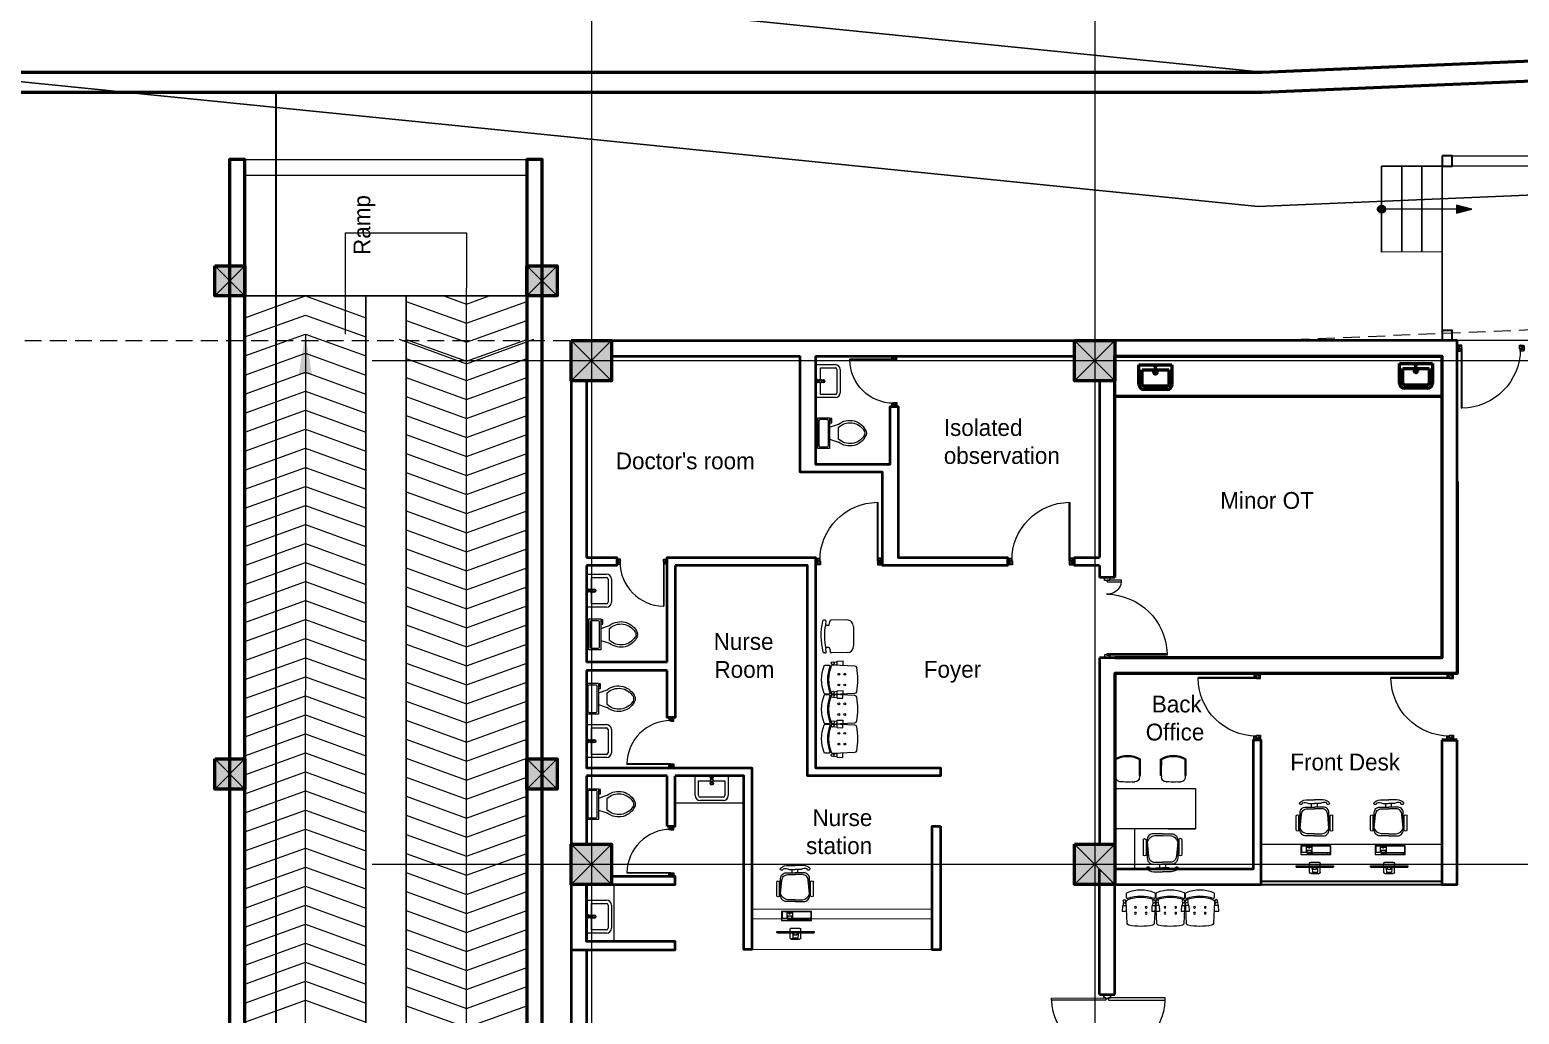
# Model space of a CAD drawing. Header units: millimetres. Extents: x 2342254 to 2635493, y 3886634 to 4043501.
# Drawn here: x 2414318 to 2436510, y 4001901 to 4016560 of the extents above; entities that cross this region are included whole.
import ezdxf

# ---------------------------------------------------------------- set-up
doc = ezdxf.new("R2010")
doc.units = ezdxf.units.MM
doc.header["$MEASUREMENT"] = 0
doc.linetypes.add('CENTER', pattern=[2, 1.25, -0.25, 0.25, -0.25])
doc.linetypes.add('DASHED', pattern=[0.75, 0.5, -0.25])
for name, color, linetype, lineweight in [('0newfurnture', 30, 'Continuous', 50), ('Boundary', 250, 'Continuous', 50), ('centreline', 52, 'CENTER', 5), ('Column-0.5', 14, 'Continuous', 50), ('Dimension- 0.15', 114, 'Continuous', 15), ('Dimension-137.5', 86, 'Continuous', 13), ('door', 41, 'Continuous', 5), ('Door Opening-0.09', 253, 'Continuous', 9), ('Frame-0.3', 24, 'Continuous', 30), ('furniture', 34, 'Continuous', 15), ('Furniture Hospital-0.09', 44, 'Continuous', 9), ('Hatch', 9, 'Continuous', 9), ('hatch-1', 53, 'Continuous', 15), ('hidden lines', 205, 'DASHED', 5), ('landscape', 155, 'Continuous', 20), ('Metal  workt-0.2', 13, 'Continuous', 20), ('stairs', 6, 'Continuous', 25), ('WALL 0.2', 7, 'Continuous', 20), ('wall 0.4', 7, 'Continuous', 40), ('Wall-0.5', 7, 'Continuous', 50), ('WINDOW', 152, 'Continuous', 30)]:
    doc.layers.add(name, color=color, linetype=linetype, lineweight=lineweight)
doc.layers.add('FANCE', color=25, linetype='Continuous')
doc.layers.add('Text-0.2', color=7, linetype='Continuous')
doc.styles.add('arial.', font='arial.ttf')
doc.styles.get("Standard").update_dxf_attribs({"font": 'arial.ttf'})
doc.dimstyles.get("Standard").update_dxf_attribs({"dimtxt": 500, "dimasz": 100, "dimexe": 100, "dimexo": 200, "dimgap": 0.09, "dimtad": 0, "dimtoh": 1, "dimdec": 0, "dimzin": 0, "dimdsep": 46, "dimtxsty": 'Standard', "dimblk": 'DOT', "dimcen": 0, "dimclrd": 256, "dimclre": 256, "dimclrt": 256, "dimadec": 0, "dimazin": 0, "dimtfac": 1, "dimtdec": 0, "dimtofl": 0, "dimtmove": 0, "dimatfit": 3, "dimfxl": 1, "dimtolj": 1, "dimtzin": 0, "dimlwd": -1, "dimlwe": -1, "dimarcsym": 1})

# ---------------------------------------------------------------- blocks, each defined once
blk = doc.blocks.new('sems')
at = {"layer": 'Dimension- 0.15', "ltscale": 5}
h = blk.add_hatch(dxfattribs=at)
h.set_pattern_fill('ANSI31', color=256, scale=25.555556)
h.set_pattern_definition([(45, (55035.0093, 4945698.8337), (-2.258813329, 2.258813329), [])])
h.paths.add_polyline_path([(2173550, 4150430), (2173550, 4150489), (2173491, 4150489, 0.414214)])
h.paths.add_polyline_path([(2173550, 4150430, 0.414214), (2173609, 4150489), (2173550, 4150489)])
h.paths.add_polyline_path([(2173550, 4150489), (2173609, 4150489, 0.414214), (2173550, 4150548)])
h.paths.add_polyline_path([(2173491, 4150489), (2173550, 4150489), (2173550, 4150548, 0.414214)])
for p, q in [((2174664, 4150546), (2174664, 4150431)), ((2174894, 4150489), (2174664, 4150546)), ((2174664, 4150431), (2174894, 4150489))]:
    blk.add_line(p, q, dxfattribs=at)
blk.add_lwpolyline([(2174664, 4150489), (2173550, 4150489)], dxfattribs=at)
blk.add_circle((2173550, 4150489), 59.1, dxfattribs=at)
blk.add_solid([(2174664, 4150546), (2174894, 4150489), (2174664, 4150431)], dxfattribs=at)
at = {"layer": 'Dimension-137.5', "ltscale": 5}
blk.add_line((2174664, 4150489), (2174894, 4150489), dxfattribs=at)
at = {"layer": 'Frame-0.3'}
for points in [[(2174450, 4151281), (2174450, 4151131), (2174600, 4151131), (2174600, 4151281)], [(2177075, 4151281), (2177075, 4151131), (2177225, 4151131), (2177225, 4151281)], [(2179700, 4151281), (2179700, 4151131), (2179850, 4151131), (2179850, 4151281)], [(2174450, 4148681), (2174450, 4148531), (2174600, 4148531), (2174600, 4148681)], [(2177075, 4148531), (2177075, 4148681), (2177225, 4148681), (2177225, 4148531)], [(2179700, 4148531), (2179700, 4148681), (2179850, 4148681), (2179850, 4148531)]]:
    blk.add_lwpolyline(points, close=True, dxfattribs=at)
at = {"layer": 'Metal  workt-0.2', "ltscale": 5}
for p, q in [((2174600, 4151281), (2179700, 4151281)), ((2175775, 4151131), (2175775, 4149956)), ((2176050, 4151131), (2176050, 4149956)), ((2176325, 4151131), (2176325, 4149956)), ((2176600, 4151131), (2176600, 4149956)), ((2176875, 4151131), (2176875, 4149956)), ((2177150, 4151131), (2177150, 4149956)), ((2177425, 4151131), (2177425, 4149956)), ((2177700, 4151131), (2177700, 4149956)), ((2177975, 4151131), (2177975, 4149956)), ((2178250, 4151131), (2178250, 4149956)), ((2178525, 4151131), (2178525, 4149956)), ((2179700, 4148681), (2179700, 4151131)), ((2175775, 4149856), (2175775, 4148681)), ((2176050, 4149856), (2176050, 4148681)), ((2176325, 4149856), (2176325, 4148681)), ((2176600, 4149856), (2176600, 4148681)), ((2176875, 4149856), (2176875, 4148681)), ((2177150, 4149856), (2177150, 4148681)), ((2177425, 4149856), (2177425, 4148681)), ((2177700, 4149856), (2177700, 4148681)), ((2177975, 4149856), (2177975, 4148681)), ((2178250, 4149856), (2178250, 4148681)), ((2178525, 4149856), (2178525, 4148681)), ((2175775, 4148531), (2174600, 4148531))]:
    blk.add_line(p, q, dxfattribs=at)
at = {"layer": 'Metal  workt-0.2'}
for points in [[(2177075, 4148531), (2179850, 4148531), (2179850, 4151131), (2174450, 4151131), (2174450, 4148531), (2174600, 4148531)], [(2179700, 4151131), (2174600, 4151131)], [(2174450, 4149851), (2173550, 4149847)], [(2179700, 4148681), (2175775, 4148681), (2175775, 4148531), (2176745, 4148531)]]:
    blk.add_lwpolyline(points, dxfattribs=at)
for points in [[(2175775, 4149956), (2175775, 4149856), (2178525, 4149856), (2178525, 4149956)], [(2175825, 4149906), (2175825, 4149906), (2178475, 4149906), (2178475, 4149906)]]:
    blk.add_lwpolyline(points, close=True, dxfattribs=at)
at = {"layer": 'stairs', "ltscale": 5}
for p, q in [((2173850, 4151131), (2173850, 4149848)), ((2174150, 4151131), (2174150, 4149849)), ((2174450, 4151281), (2174450, 4148531))]:
    blk.add_line(p, q, dxfattribs=at)
for points in [[(2173550, 4149847), (2173550, 4151131)], [(2174450, 4151131), (2173550, 4151131)]]:
    blk.add_lwpolyline(points, dxfattribs=at)
blk = doc.blocks.new('desk')
at = {"layer": 'Furniture Hospital-0.09', "lineweight": 0}
for p, q in [((82779.05, -33204.54), (82778.82, -33204.74)), ((82778.82, -33226.13), (82778.82, -33204.74)), ((82778.08, -33213.81), (82775.81, -33213.97)), ((82775.81, -33214.25), (82775.92, -33214.25)), ((82775.81, -33214.27), (82775.9, -33214.27)), ((82775.92, -33212.3), (82778.82, -33212.3)), ((82777.66, -33214.44), (82778.55, -33214.44)), ((82777.66, -33214.46), (82777.66, -33214.44)), ((82777.66, -33214.46), (82778.82, -33214.46)), ((82777.78, -33216.4), (82777.78, -33214.46)), ((82779.63, -33212.3), (82781.02, -33212.3)), ((82775.81, -33216.59), (82775.9, -33216.59)), ((82775.81, -33216.61), (82775.92, -33216.61)), ((82778.08, -33217.05), (82775.81, -33216.89)), ((82775.92, -33218.56), (82778.82, -33218.56)), ((82777.66, -33216.4), (82778.82, -33216.4)), ((82777.66, -33216.43), (82777.66, -33216.4)), ((82777.66, -33216.43), (82778.55, -33216.43)), ((82779.63, -33218.56), (82781.02, -33218.56)), ((82778.82, -33226.13), (82779.05, -33226.32))]:
    blk.add_line(p, q, dxfattribs=at)
at = {"layer": 'Furniture Hospital-0.09', "lineweight": 0, "ltscale": 100}
for p, q in [((82786.19, -33223.54), (82786.19, -33206.09)), ((82786.19, -33206.09), (82791.32, -33206.09)), ((82786.57, -33206.96), (82786.57, -33206.39)), ((82786.57, -33206.39), (82787.14, -33206.39)), ((82787.14, -33206.96), (82786.57, -33206.96)), ((82787.14, -33206.39), (82787.14, -33206.96)), ((82787.44, -33217.12), (82787.44, -33206.33)), ((82787.44, -33206.33), (82791.11, -33206.33)), ((82791.11, -33206.33), (82791.11, -33217.12)), ((82791.32, -33206.09), (82791.32, -33223.54)), ((82786.51, -33207.8), (82787.14, -33207.8)), ((82786.51, -33217.09), (82786.51, -33207.8)), ((82787.14, -33207.8), (82787.14, -33217.09)), ((82791.32, -33223.54), (82786.19, -33223.54)), ((82787.14, -33217.09), (82786.51, -33217.09)), ((82786.54, -33219.95), (82786.54, -33217.6)), ((82786.54, -33217.6), (82787.14, -33217.6)), ((82787.14, -33219.95), (82786.54, -33219.95)), ((82787.14, -33217.6), (82787.14, -33219.95)), ((82791.11, -33217.12), (82787.44, -33217.12)), ((82787.5, -33220.04), (82787.5, -33217.45)), ((82787.5, -33217.45), (82788.59, -33217.45)), ((82788.59, -33220.04), (82787.5, -33220.04)), ((82787.5, -33223.2), (82787.5, -33220.34)), ((82787.5, -33220.34), (82791.08, -33220.34)), ((82791.08, -33223.2), (82787.5, -33223.2)), ((82788.59, -33217.45), (82788.59, -33220.04)), ((82790.03, -33219.2), (82790.03, -33218.45)), ((82790.03, -33218.45), (82790.54, -33218.45)), ((82790.54, -33219.2), (82790.03, -33219.2)), ((82790.54, -33217.57), (82790.99, -33217.57)), ((82790.54, -33218.45), (82790.54, -33217.57)), ((82790.54, -33220.07), (82790.54, -33219.2)), ((82790.99, -33220.07), (82790.54, -33220.07)), ((82790.99, -33217.57), (82790.99, -33220.07)), ((82791.08, -33220.34), (82791.08, -33223.2))]:
    blk.add_line(p, q, dxfattribs=at)
at = {"layer": 'Furniture Hospital-0.09', "ltscale": 6}
for p, q in [((82800.5, -33204.96), (82808.49, -33204.96)), ((82800.5, -33206.58), (82808.49, -33206.58)), ((82813.91, -33213.95), (82815.89, -33213.95)), ((82800.5, -33224.69), (82808.49, -33224.69)), ((82813.91, -33217.32), (82815.89, -33217.32)), ((82800.5, -33226.31), (82808.49, -33226.31))]:
    blk.add_line(p, q, dxfattribs=at)
at = {"layer": 'Furniture Hospital-0.09', "lineweight": 0}
for points in [[(82779.63, -33226.32), (82779.63, -33204.54), (82779.05, -33204.54), (82779.05, -33226.32), (82779.63, -33226.32)], [(82775.23, -33217.86), (82775.23, -33213)], [(82775.81, -33216.89), (82775.81, -33213.97)], [(82775.9, -33216.59), (82775.9, -33214.27)], [(82775.92, -33216.61), (82775.92, -33214.25)], [(82781.72, -33217.86), (82781.72, -33213)]]:
    blk.add_lwpolyline(points, dxfattribs=at)
at = {"layer": 'Furniture Hospital-0.09', "ltscale": 6}
for points in [[(82797.14, -33215.63), (82797.14, -33210.58, -0.414214), (82800.51, -33207.21), (82810.61, -33207.21, -0.418376), (82813.91, -33210.58), (82813.91, -33215.63)], [(82798.2, -33215.63), (82798.2, -33211.34, -0.28028), (82801.57, -33207.21), (82809.51, -33207.97, -0.418376), (82812.81, -33211.34), (82812.81, -33215.63)], [(82816.6, -33207.07, -0.207066), (82818.07, -33212.19), (82818.07, -33215.63)], [(82797.14, -33215.63), (82797.14, -33220.69, 0.414214), (82800.51, -33224.06), (82810.61, -33224.06, 0.418376), (82813.91, -33220.69), (82813.91, -33215.63)], [(82798.2, -33215.63), (82798.2, -33219.93, 0.28028), (82801.57, -33224.06), (82809.51, -33223.3, 0.418376), (82812.81, -33219.93), (82812.81, -33215.63)], [(82816.29, -33208.59, -0.214578), (82815.89, -33212.17), (82815.89, -33215.63)], [(82816.29, -33222.68, 0.214578), (82815.89, -33219.1), (82815.89, -33215.63)], [(82816.6, -33224.2, 0.207066), (82818.07, -33219.08), (82818.07, -33215.63)]]:
    blk.add_lwpolyline(points, format="xyb", dxfattribs=at)
at = {"layer": 'Furniture Hospital-0.09', "lineweight": 0}
for points in [[(82778.08, -33213.81, -0.263666), (82778.48, -33213.95), (82778.55, -33214.07), (82778.55, -33214.44)], [(82778.08, -33217.05, 0.263666), (82778.48, -33216.91), (82778.55, -33216.79), (82778.55, -33216.43)]]:
    blk.add_lwpolyline(points, format="xyb", dxfattribs=at)
for centre, radius in [((82775.38, -33213.84), 0.0699), ((82775.38, -33214.41), 0.0699), ((82775.38, -33214.99), 0.0699), ((82775.38, -33215.57), 0.0699), ((82775.38, -33216.15), 0.0699), ((82779.34, -33213.98), 0.0463), ((82775.38, -33216.73), 0.0699), ((82775.38, -33217.31), 0.0699), ((82775.38, -33217.89), 0.0699), ((82779.34, -33216.88), 0.0463)]:
    blk.add_circle(centre, radius, dxfattribs=at)
at = {"layer": 'Furniture Hospital-0.09', "ltscale": 6}
for centre, radius, start, end in [((82800.65, -33205.77), 0.824, 100.57806, 259.64196), ((82808.49, -33205.77), 0.812, 270, 90), ((82816.19, -33207.78), 0.823, 59.8228, 277.53485), ((82800.65, -33225.5), 0.824, 100.35804, 259.42194), ((82808.49, -33225.5), 0.812, 270, 90), ((82816.19, -33223.49), 0.823, 82.46515, 300.1772)]:
    blk.add_arc(centre, radius, start, end, dxfattribs=at)
at = {"layer": 'Furniture Hospital-0.09', "lineweight": 0}
for centre, start, end in [((82775.92, -33213), 90, 180), ((82781.02, -33213), 0, 90), ((82775.92, -33217.86), 180, 270), ((82781.02, -33217.86), 270, 0)]:
    blk.add_arc(centre, 0.695, start, end, dxfattribs=at)
blk = doc.blocks.new("door 3'3")
at = {"layer": 'door'}
for p, q in [((82769.36, -31237.4), (82769.36, -31203.37)), ((82769.84, -31203.37), (82769.36, -31203.37)), ((82769.84, -31237.4), (82769.84, -31203.37))]:
    blk.add_line(p, q, dxfattribs=at)
at = {"layer": 'door', "ltscale": 80}
for points in [[(82769.84, -31239.84), (82767.36, -31239.84), (82767.36, -31239.37), (82766.88, -31239.37), (82766.88, -31236.38), (82767.36, -31236.38), (82767.36, -31235.91), (82769.36, -31235.91), (82769.36, -31237.4), (82769.84, -31237.4)], [(82802.93, -31239.84), (82805.41, -31239.84), (82805.41, -31239.37), (82805.88, -31239.37), (82805.88, -31236.38), (82805.41, -31236.38), (82805.41, -31235.91), (82803.4, -31235.91), (82803.4, -31237.4), (82802.93, -31237.4)]]:
    blk.add_lwpolyline(points, close=True, dxfattribs=at)
blk.add_arc((82769.36, -31237.4), 34.04, 0, 89.20471, dxfattribs=at)
at = {"layer": 'Hatch'}
for centre, radius, start, end in [((82768.07, -31239.12), 3.04, 64.81981, 103.53483), ((82757.2, -31236.2), 10.64, 342.68423, 1.60142), ((82764.36, -31235.92), 4.57, 311.03249, 0.21009), ((82804.7, -31239.12), 3.04, 76.46517, 115.18019), ((82808.41, -31235.92), 4.57, 179.78991, 228.96751), ((82815.57, -31236.2), 10.64, 178.39858, 197.31577), ((82767.7, -31239.85), 2.68, 36.75824, 107.53286), ((82767.27, -31240.34), 1.96, 14.76809, 101.35249), ((82767.3, -31236.13), 3.25, 271.0473, 321.53187), ((82805.07, -31239.85), 2.68, 72.46714, 143.24176), ((82805.47, -31236.13), 3.25, 218.46813, 268.9527), ((82805.49, -31240.34), 1.96, 78.64751, 165.23191)]:
    blk.add_arc(centre, radius, start, end, dxfattribs=at)
blk = doc.blocks.new('MAIN DOOR')
at = {"layer": 'door', "ltscale": 1000}
for points in [[(2313.47, 188.53), (2347.4, 188.53), (2347.4, 187.28), (2313.47, 187.28)], [(2381.32, 188.53), (2348.88, 188.53), (2348.88, 187.28), (2381.32, 187.28)]]:
    blk.add_lwpolyline(points, close=True, dxfattribs=at)
for points in [[(2346.08, 190.6), (2346.08, 188.53)], [(2348.88, 188.12), (2347.4, 188.12), (2347.4, 188.53), (2346.08, 188.53), (2346.08, 190.6), (2350.2, 190.6)], [(2347.4, 188.12), (2348.88, 188.12), (2348.88, 188.53), (2350.2, 188.53), (2350.2, 190.6), (2346.08, 190.6)], [(2350.2, 190.6), (2350.2, 188.53)], [(2313.41, 120.66), (2347.33, 120.66), (2347.33, 121.91), (2313.41, 121.91), (2313.41, 120.66)], [(2348.82, 121.07), (2347.33, 121.07), (2347.33, 120.66), (2346.01, 120.66), (2346.01, 118.6), (2350.14, 118.6)], [(2347.33, 121.07), (2348.82, 121.07), (2348.82, 120.66), (2350.14, 120.66), (2350.14, 118.6), (2346.01, 118.6)], [(2346.01, 118.6), (2346.01, 120.66)], [(2381.26, 120.66), (2348.82, 120.66), (2348.82, 121.91), (2381.26, 121.91), (2381.26, 120.66)], [(2350.14, 118.6), (2350.14, 120.66)]]:
    blk.add_lwpolyline(points, dxfattribs=at)
at = {"layer": 'Door Opening-0.09', "ltscale": 1000}
for centre, radius, start, end in [((2347.4, 188.53), 33.94, 182.11678, 357.88255), ((2347.33, 120.66), 33.95, 2.11669, 177.88264)]:
    blk.add_arc(centre, radius, start, end, dxfattribs=at)
at = {"layer": 'WINDOW', "ltscale": 5}
blk.add_line((2350.14, 190.6), (2350.14, 190.6), dxfattribs=at)
blk = doc.blocks.new('Toilet - top')
at = {"layer": 'Furniture Hospital-0.09'}
for p, q in [((-10, -8.5), (-8, -8.5)), ((-10, -9.5), (-10, -8.5)), ((-7, -9.5), (-10, -9.5)), ((-8, -8.5), (-8, -8)), ((-7, -8), (-7, -9.5)), ((-4, -8), (-6, -14)), ((4, -8), (6, -14)), ((9.5, -6), (9.5, -2)), ((4, -14), (-4, -14))]:
    blk.add_line(p, q, dxfattribs=at)
blk.add_lwpolyline([(10.5, -8), (10.5, 0), (-10.5, 0), (-10.5, -8)], close=True, dxfattribs=at)
for points in [[(-9.5, -2), (-9.5, -6)], [(8.5, -1), (-8.5, -1)], [(-8.5, -7), (8.5, -7)]]:
    blk.add_lwpolyline(points, dxfattribs=at)
for centre, radius, start, end in [((-8.6, -1.9), 0.884, 81.8699, 188.1301), ((-8.6, -6.1), 0.884, 171.8699, 278.1301), ((8.6, -1.9), 0.884, 351.8699, 98.1301), ((8.6, -6.1), 0.884, 261.8699, 8.1301), ((3.5, -21.6), 12.2, 141.4691, 247.9714), ((4.2, -21.8), 11.3, 136.3677, 238.9468), ((-3.5, -21.6), 12.2, 292.0284, 38.5307), ((-4.2, -21.8), 11.3, 301.053, 43.6321), ((0, -27.9), 4, 245.7318, 294.2682), ((0, -29), 4, 254.8605, 285.1395)]:
    blk.add_arc(centre, radius, start, end, dxfattribs=at)
blk = doc.blocks.new('TAP')
at = {"layer": 'Furniture Hospital-0.09', "linetype": 'Continuous'}
for p, q in [((0, 38), (0, -38)), ((5, 38), (0, 38)), ((5, 38), (5, -38)), ((30, 25), (5, 25)), ((30, 0), (5, 0)), ((30, 25), (30, -25)), ((56, 16), (30, 16)), ((51, 7), (48, 8)), ((59, 19), (57, 22)), ((73, 24), (73, 27)), ((88, 20), (89, 22)), ((97, 15), (125, 12)), ((97, 8), (100, 9)), ((5, -38), (0, -38)), ((30, -25), (5, -25)), ((56, -16), (30, -16)), ((51, -8), (48, -9)), ((60, -20), (58, -22)), ((74, -24), (74, -27)), ((88, -19), (90, -22)), ((97, -7), (100, -8)), ((97, -15), (125, -12))]:
    blk.add_line(p, q, dxfattribs=at)
for radius in [21.2, 19.7]:
    blk.add_circle((74, 0), radius, dxfattribs=at)
for centre, radius, start, end in [((74, 0), 27.2, 163.0512, 199.0512), ((74, 0), 24.2, 127.0512, 163.0512), ((74, 0), 27.2, 91.0512, 127.0512), ((74, 0), 24.2, 55.0512, 91.0512), ((74, 0), 27.2, 19.0512, 55.0512), ((74, 0), 24.2, 343.0512, 19.0512), ((95, 0), 32.6, 337.45, 22.55), ((74, 0), 24.2, 199.0512, 235.0512), ((74, 0), 27.2, 235.0512, 271.0512), ((74, 0), 24.2, 271.0512, 307.0512), ((74, 0), 27.2, 307.0512, 343.0512)]:
    blk.add_arc(centre, radius, start, end, dxfattribs=at)
blk = doc.blocks.new('A$C2C054FB4')
at = {"layer": 'Furniture Hospital-0.09'}
for p, q in [((-300, 256), (0, 256)), ((0, 256), (0, -244)), ((-375, -169), (-375, 181)), ((-325, -169), (-325, 181)), ((-300, 206), (-75, 206)), ((-75, 206), (-75, 30)), ((-75, -194), (-300, -194)), ((-75, -18), (-75, -194)), ((0, -244), (-300, -244))]:
    blk.add_line(p, q, dxfattribs=at)
at = {"layer": 'Furniture Hospital-0.09', "ltscale": 30}
blk.add_circle((-115, 6), 26, dxfattribs=at)
at = {"layer": 'Furniture Hospital-0.09'}
for centre, radius, start, end in [((-300, 181), 75, 90, 180), ((-300, 181), 25, 90, 180), ((-300, -169), 75, 180, 270), ((-300, -169), 25, 180, 270)]:
    blk.add_arc(centre, radius, start, end, dxfattribs=at)
at = {"layer": 'Furniture Hospital-0.09', "rotation": 180}
blk.add_blockref('TAP', (0, 6), dxfattribs=at)
blk = doc.blocks.new("door 5'")
at = {"layer": 'door', "ltscale": 1000}
for points in [[(2177525, 4317078), (2177525, 4317062), (2177516, 4317062), (2177516, 4317020), (2177473, 4317020), (2177474, 4317105)], [(2177525, 4317062), (2177525, 4317105), (2177474, 4317105), (2177473, 4317020)], [(2177473, 4317020), (2177516, 4317020)], [(2177474, 4317105), (2177516, 4317105)], [(2178697, 4316120), (2178697, 4317060), (2178671, 4317060), (2178671, 4316120), (2178697, 4316120)], [(2178689, 4317076), (2178689, 4317060), (2178697, 4317060), (2178697, 4317018), (2178740, 4317018), (2178740, 4317104)], [(2178689, 4317060), (2178689, 4317104), (2178740, 4317104), (2178740, 4317018)], [(2178740, 4317018), (2178697, 4317018)]]:
    blk.add_lwpolyline(points, dxfattribs=at)
blk.add_lwpolyline([(2177516, 4316839), (2177516, 4317062), (2177543, 4317062), (2177543, 4316839)], close=True, dxfattribs=at)
at = {"layer": 'Door Opening-0.09', "ltscale": 1000}
for centre, radius, start, end in [((2177516, 4317062), 224, 276.6944, 2.344), ((2178697, 4317076), 957, 180.3416, 268.4244)]:
    blk.add_arc(centre, radius, start, end, dxfattribs=at)
at = {"layer": 'WINDOW', "ltscale": 5}
blk.add_line((2177474, 4317104), (2177474, 4317104), dxfattribs=at)
blk = doc.blocks.new('_Dot')
at = {"color": 0, "linetype": 'ByBlock', "lineweight": -2}
blk.add_line((-0.5, 0), (-1, 0), dxfattribs=at)
at = {"color": 0, "linetype": 'ByBlock', "lineweight": -3, "const_width": 0.5}
blk.add_lwpolyline([(-0.25, 0, 1), (0.25, 0, 1)], format="xyb", close=True, dxfattribs=at)
blk = doc.blocks.new('2ft column')
at = {"layer": 'Hatch', "ltscale": 5}
h = blk.add_hatch(color=256, dxfattribs=at)
h.dxf.hatch_style = 1
h.paths.add_polyline_path([(2207385, 4176559), (2207985, 4176559), (2207985, 4175959), (2207385, 4175959)])
at = {"layer": 'Column-0.5', "ltscale": 5}
blk.add_lwpolyline([(2207385, 4176559), (2207985, 4176559), (2207985, 4175959), (2207385, 4175959)], close=True, dxfattribs=at)
at = {"layer": 'Defpoints', "ltscale": 5}
for points in [[(2207985, 4176559), (2207385, 4175959)], [(2207985, 4175959), (2207385, 4176559)]]:
    blk.add_lwpolyline(points, dxfattribs=at)
blk = doc.blocks.new('main grid')
at = {"layer": 'centreline', "ltscale": 5}
for p, q in [((2518911, 4018930), (2518911, 3987284)), ((2526411, 4018930), (2526411, 3987284)), ((2559988, 4011172), (2515645, 4011172)), ((2559988, 4003672), (2515645, 4003672))]:
    blk.add_line(p, q, dxfattribs=at)
at = {"layer": 'Hatch'}
for p in [(311226, -165087), (318726, -165087), (311226, -172587), (318726, -172587)]:
    blk.add_blockref('2ft column', p, dxfattribs=at)
blk = doc.blocks.new('d1')
at = {"layer": 'door'}
for p, q in [((2442.75, 10745.72), (2408.32, 10745.72)), ((2442.75, 10746.15), (2408.33, 10746.15)), ((2408.33, 10746.15), (2408.33, 10745.72))]:
    blk.add_line(p, q, dxfattribs=at)
at = {"layer": 'door', "ltscale": 80}
for points in [[(2445, 10779.7), (2445, 10781.99), (2444.56, 10781.99), (2444.56, 10782.43), (2441.8, 10782.43), (2441.8, 10781.99), (2441.36, 10781.99), (2441.36, 10780.14), (2442.75, 10780.14), (2442.75, 10779.7)], [(2445, 10746.15), (2445, 10743.87), (2444.56, 10743.87), (2444.56, 10743.43), (2441.8, 10743.43), (2441.8, 10743.87), (2441.36, 10743.87), (2441.36, 10745.72), (2442.75, 10745.72), (2442.75, 10746.15)]]:
    blk.add_lwpolyline(points, close=True, dxfattribs=at)
at = {"layer": 'Door Opening-0.09', "ltscale": 80}
blk.add_arc((2442.75, 10745.72), 34.42, 90, 179.27403, dxfattribs=at)
at = {"layer": 'hidden lines'}
for centre, radius, start, end in [((2441.64, 10791.37), 9.82, 268.39858, 287.31577), ((2441.38, 10784.76), 4.22, 269.78991, 318.96751), ((2444.33, 10781.34), 2.81, 166.46517, 205.18019), ((2445.01, 10781.68), 2.48, 162.46714, 233.24176), ((2441.57, 10782.05), 3, 308.46813, 358.9527), ((2445.46, 10782.07), 1.81, 168.64751, 255.23191), ((2441.64, 10734.49), 9.82, 72.68423, 91.60142), ((2441.38, 10741.1), 4.22, 41.03249, 90.21009), ((2444.33, 10744.52), 2.81, 154.81981, 193.53483), ((2445.01, 10744.18), 2.48, 126.75824, 197.53286), ((2441.57, 10743.81), 3, 1.0473, 51.53187), ((2445.46, 10743.79), 1.81, 104.76809, 191.35249)]:
    blk.add_arc(centre, radius, start, end, dxfattribs=at)
blk = doc.blocks.new('bazin')
at = {"layer": '0newfurnture', "ltscale": 5}
for p, q in [((2434577, 4011590), (2435069, 4011590)), ((2434577, 4011295), (2434577, 4011590)), ((2434626, 4011295), (2434626, 4011516)), ((2434626, 4011516), (2434799, 4011516)), ((2434847, 4011516), (2435020, 4011516)), ((2435020, 4011516), (2435020, 4011295)), ((2435069, 4011590), (2435069, 4011295)), ((2434996, 4011270), (2434651, 4011270)), ((2434996, 4011221), (2434651, 4011221))]:
    blk.add_line(p, q, dxfattribs=at)
blk.add_circle((2434823, 4011477), 25.6, dxfattribs=at)
for centre, radius, start, end in [((2434651, 4011295), 73.8, 180, 270), ((2434651, 4011295), 24.6, 180, 270), ((2434996, 4011295), 73.8, 270, 0), ((2434996, 4011295), 24.6, 270, 0)]:
    blk.add_arc(centre, radius, start, end, dxfattribs=at)
at = {"layer": '0newfurnture', "ltscale": 5, "xscale": 0.9842520018725999, "yscale": 0.9842520018725999, "zscale": 0.9842520018725999, "rotation": 270}
blk.add_blockref('TAP', (2434823, 4011590), dxfattribs=at)
blk = doc.blocks.new('BANCAS')
at = {"layer": 'Furniture Hospital-0.09'}
for p, q in [((-0.236, -0.247), (-0.314, -0.247)), ((-0.309, -0.347), (-0.314, -0.247)), ((0.314, -0.25), (0.236, -0.25)), ((0.309, -0.35), (0.314, -0.25)), ((-0.241, -0.347), (-0.309, -0.347)), ((-0.294, -0.405), (-0.3, -0.347)), ((-0.256, -0.405), (-0.25, -0.347)), ((0.309, -0.35), (0.241, -0.35)), ((0.256, -0.409), (0.25, -0.35)), ((0.294, -0.409), (0.3, -0.35))]:
    blk.add_line(p, q, dxfattribs=at)
blk.add_lwpolyline([(0.227, -0.048, 0.346546), (0.203, -0.019, 0.095695), (-0.203, -0.019, 0.346546), (-0.227, -0.048), (-0.244, -0.417, 0.318973), (-0.225, -0.447, 0.193005), (0.225, -0.447, 0.318973), (0.244, -0.417)], format="xyb", close=True, dxfattribs=at)
blk.add_lwpolyline([(-0.245, -0.522), (-0.245, -0.489, -0.522832), (-0.218, -0.471, 0.18), (0.218, -0.471, -0.522832), (0.245, -0.489), (0.245, -0.547, -0.306573), (0.232, -0.565, -0.192782), (-0.232, -0.565, -0.306573), (-0.245, -0.547), (-0.245, -0.504)], format="xyb", dxfattribs=at)
for centre, radius in [((-0.09, -0.22), 0.015), ((0.09, -0.22), 0.015), ((-0.275, -0.422), 0.025), ((-0.09, -0.32), 0.015), ((0.09, -0.32), 0.015), ((0.275, -0.425), 0.025)]:
    blk.add_circle(centre, radius, dxfattribs=at)
blk = doc.blocks.new('A$C72AE6952')
at = {"ltscale": 20, "xscale": 800, "yscale": 800, "zscale": 800, "row_count": 1, "column_count": 3, "row_spacing": 0, "column_spacing": 440.0000000000001}
blk.add_blockref('BANCAS', (-440, 0), dxfattribs=at)
blk = doc.blocks.new('BCHAIR')
at = {"layer": 'Furniture Hospital-0.09'}
for p, q in [((-0.15, 0), (0.15, 0)), ((-0.25, -0.1), (-0.25, -0.342)), ((0.25, -0.1), (0.25, -0.342)), ((-0.25, -0.431), (-0.25, -0.454)), ((-0.239, -0.421), (-0.181, -0.429)), ((-0.179, -0.369), (-0.232, -0.362)), ((-0.17, -0.379), (-0.17, -0.419)), ((0.17, -0.379), (0.17, -0.419)), ((0.179, -0.369), (0.232, -0.362)), ((0.239, -0.421), (0.181, -0.429)), ((0.25, -0.431), (0.25, -0.454))]:
    blk.add_line(p, q, dxfattribs=at)
for centre, radius, start, end in [((-0.15, -0.1), 0.1, 90, 180), ((0.15, -0.1), 0.1, 360, 90), ((-0.23, -0.342), 0.02, 180, 262.875), ((-0.24, -0.431), 0.01, 82.875, 180), ((-0.23, -0.454), 0.02, 180, 257.4986), ((-0.18, -0.419), 0.01, 262.875, 0), ((0, 0.594), 1.039, 259.9886, 280.0345), ((-0.18, -0.379), 0.01, 0, 82.875), ((0.18, -0.379), 0.01, 97.125, 180), ((0.18, -0.419), 0.01, 180, 277.125), ((0.23, -0.342), 0.02, 277.125, 360), ((0.23, -0.454), 0.02, 282.5014, 0), ((0.24, -0.431), 0.01, 0, 97.125), ((0, 0.583), 1.083, 257.4986, 282.5014)]:
    blk.add_arc(centre, radius, start, end, dxfattribs=at)
blk = doc.blocks.new('ADHIKRIT')
at = {"layer": 'furniture'}
for p, q in [((900, 1351), (0, 1351)), ((0, 1351), (0, -450)), ((0, 741), (0, 1351)), ((900, -450), (900, 1351)), ((-245, 1046), (-569, 1047)), ((1048, 956), (1048, 1014)), ((1187, 1121), (1153, 1121)), ((1187, 1145), (1558, 1147)), ((1187, 1145), (1187, 1121)), ((1187, 1121), (1545, 1123)), ((-789, 683), (-869, 683)), ((-245, 980), (-569, 981)), ((1050, 758), (1050, 711)), ((1050, 700), (1050, 711)), ((-789, 547), (-869, 547)), ((1189, 595), (1157, 595)), ((1187, 595), (1187, 571)), ((1187, 571), (1558, 573)), ((1189, 595), (1286, 595)), ((1287, 595), (1545, 597)), ((-900, 0), (0, 0)), ((-900, -450), (-900, 0)), ((-247, 247), (-571, 248)), ((-247, 182), (-571, 182)), ((1189, 102), (1157, 102)), ((1187, 126), (1558, 124)), ((1187, 102), (1187, 126)), ((1189, 102), (1286, 101)), ((1287, 101), (1545, 100)), ((1048, -260), (1048, -318)), ((1050, -4), (1050, -14)), ((1050, -61), (1050, -14)), ((0, -450), (-900, -450)), ((0, -450), (900, -450)), ((1187, -425), (1153, -425)), ((1187, -425), (1545, -426)), ((1187, -449), (1187, -425)), ((1187, -449), (1558, -450))]:
    blk.add_line(p, q, dxfattribs=at)
for points in [[(-897, 962, 0.207066), (-957, 755), (-957, 615)], [(-885, 900, 0.214578), (-869, 755), (-869, 615)], [(-110, 614), (-109, 818, 0.414214), (-246, 955), (-655, 956, 0.418376), (-789, 820), (-789, 615)], [(-153, 614), (-152, 788, 0.28028), (-288, 955), (-610, 925, 0.418376), (-744, 789), (-745, 615)], [(-899, 268, -0.207066), (-958, 476), (-957, 615)], [(-886, 330, -0.214578), (-870, 475), (-869, 615)], [(-110, 614), (-110, 409, -0.414214), (-247, 273), (-656, 274, -0.418376), (-790, 410), (-789, 615)], [(-153, 614), (-153, 440, -0.28028), (-290, 273), (-612, 304, -0.418376), (-745, 441), (-745, 615)]]:
    blk.add_lwpolyline(points, format="xyb", dxfattribs=at)
for centre, radius, start, end in [((-569, 1014), 32.9, 89.8702, 269.8702), ((-245, 1013), 32.9, 269.8702, 89.8702), ((1154, 1015), 106, 90.3083, 180.3083), ((1203, 1157), 39.5, 294.3355, 296.5711), ((1099, 860), 518, 329.4756, 30.5244), ((1099, 860), 542, 328.0257, 31.9845), ((-881, 933), 33.3, 262.3354, 120.0474), ((1753, 864), 711, 172.5908, 188.6233), ((1157, 701), 106, 180.3083, 270.3083), ((-882, 297), 33.3, 239.693, 97.4051), ((-571, 215), 32.9, 89.8702, 269.8702), ((-253, 214), 33.4, 280.4483, 79.5122), ((1157, -4), 106, 89.6917, 179.6917), ((1099, -163), 518, 329.4756, 30.5244), ((1099, -163), 542, 328.0155, 31.9743), ((1753, -168), 711, 171.3767, 187.4092), ((1154, -319), 106, 179.6917, 269.6917), ((1203, -461), 39.5, 63.4289, 65.6645)]:
    blk.add_arc(centre, radius, start, end, dxfattribs=at)
blk = doc.blocks.new('RAMP23')
at = {"layer": 'Dimension- 0.15', "ltscale": 5}
blk.add_lwpolyline([(2418984, 4012016), (2418984, 4013523), (2420784, 4013523), (2420784, 4012700)], dxfattribs=at)
at = {"layer": 'hatch-1', "color": 4, "lineweight": 0, "ltscale": 5}
for points in [[(2417484, 4012256), (2418384, 4012583), (2419284, 4012256)], [(2419884, 4012503), (2420784, 4012177), (2421684, 4012503)], [(2420447, 4012583), (2420784, 4012460), (2421122, 4012583)], [(2417484, 4011973), (2418384, 4012299), (2419284, 4011973)], [(2419884, 4012220), (2420784, 4011893), (2421684, 4012220)], [(2417484, 4011689), (2418384, 4012016), (2419284, 4011689)], [(2419782, 4011938), (2420784, 4011574), (2421787, 4011938)], [(2419884, 4011936), (2420784, 4011610), (2421684, 4011936)], [(2417484, 4011406), (2418384, 4011732), (2419284, 4011406)], [(2419884, 4011653), (2420784, 4011326), (2421684, 4011653)], [(2417484, 4011122), (2418384, 4011449), (2419284, 4011122)], [(2419884, 4011369), (2420784, 4011043), (2421684, 4011369)], [(2417484, 4010839), (2418384, 4011165), (2419284, 4010839)], [(2419884, 4011086), (2420784, 4010759), (2421684, 4011086)], [(2417484, 4010555), (2418384, 4010882), (2419284, 4010555)], [(2417484, 4010272), (2418384, 4010598), (2419284, 4010272)], [(2419884, 4010802), (2420784, 4010476), (2421684, 4010802)], [(2419884, 4010519), (2420784, 4010192), (2421684, 4010519)], [(2417484, 4009988), (2418384, 4010315), (2419284, 4009988)], [(2419884, 4010235), (2420784, 4009909), (2421684, 4010235)], [(2417484, 4009705), (2418384, 4010031), (2419284, 4009705)], [(2419884, 4009952), (2420784, 4009625), (2421684, 4009952)], [(2417484, 4009421), (2418384, 4009748), (2419284, 4009421)], [(2419884, 4009668), (2420784, 4009342), (2421684, 4009668)], [(2417484, 4009138), (2418384, 4009464), (2419284, 4009138)], [(2419884, 4009385), (2420784, 4009058), (2421684, 4009385)], [(2417484, 4008854), (2418384, 4009181), (2419284, 4008854)], [(2419884, 4009101), (2420784, 4008775), (2421684, 4009101)], [(2417484, 4008571), (2418384, 4008897), (2419284, 4008571)], [(2417484, 4008287), (2418384, 4008614), (2419284, 4008287)], [(2419884, 4008818), (2420784, 4008491), (2421684, 4008818)], [(2419884, 4008534), (2420784, 4008208), (2421684, 4008534)], [(2417484, 4008004), (2418384, 4008330), (2419284, 4008004)], [(2419884, 4008251), (2420784, 4007924), (2421684, 4008251)], [(2417484, 4007721), (2418384, 4008047), (2419284, 4007721)], [(2419884, 4007967), (2420784, 4007641), (2421684, 4007967)], [(2417484, 4007437), (2418384, 4007763), (2419284, 4007437)], [(2419884, 4007684), (2420784, 4007357), (2421684, 4007684)], [(2417484, 4007154), (2418384, 4007480), (2419284, 4007154)], [(2419884, 4007400), (2420784, 4007074), (2421684, 4007400)], [(2417484, 4006870), (2418384, 4007196), (2419284, 4006870)], [(2419884, 4007117), (2420784, 4006791), (2421684, 4007117)], [(2417484, 4006587), (2418384, 4006913), (2419284, 4006587)], [(2419884, 4006833), (2420784, 4006507), (2421684, 4006833)], [(2417484, 4006303), (2418384, 4006629), (2419284, 4006303)], [(2419884, 4006550), (2420784, 4006224), (2421684, 4006550)], [(2417484, 4006020), (2418384, 4006346), (2419284, 4006020)], [(2419884, 4006266), (2420784, 4005940), (2421684, 4006266)], [(2417484, 4005736), (2418384, 4006062), (2419284, 4005736)], [(2419884, 4005983), (2420784, 4005657), (2421684, 4005983)], [(2417484, 4005453), (2418384, 4005779), (2419284, 4005453)], [(2417484, 4005169), (2418384, 4005495), (2419284, 4005169)], [(2419884, 4005699), (2420784, 4005373), (2421684, 4005699)], [(2419884, 4005416), (2420784, 4005090), (2421684, 4005416)], [(2417484, 4004886), (2418384, 4005212), (2419284, 4004886)], [(2419884, 4005132), (2420784, 4004806), (2421684, 4005132)], [(2417484, 4004602), (2418384, 4004928), (2419284, 4004602)], [(2419884, 4004849), (2420784, 4004523), (2421684, 4004849)], [(2417484, 4004319), (2418384, 4004645), (2419284, 4004319)], [(2419884, 4004565), (2420784, 4004239), (2421684, 4004565)], [(2417484, 4004035), (2418384, 4004361), (2419284, 4004035)], [(2419884, 4004282), (2420784, 4003956), (2421684, 4004282)], [(2417484, 4003752), (2418384, 4004078), (2419284, 4003752)], [(2417484, 4003752), (2418384, 4004078), (2419284, 4003752)], [(2419884, 4003998), (2420784, 4003672), (2421684, 4003998)], [(2417484, 4003468), (2418384, 4003794), (2419284, 4003468)], [(2417484, 4003185), (2418384, 4003511), (2419284, 4003185)], [(2419884, 4003715), (2420784, 4003389), (2421684, 4003715)], [(2419884, 4003431), (2420784, 4003105), (2421684, 4003431)], [(2417484, 4002901), (2418384, 4003228), (2419284, 4002901)], [(2419884, 4003148), (2420784, 4002822), (2421684, 4003148)], [(2417484, 4002618), (2418384, 4002944), (2419284, 4002618)], [(2419884, 4002864), (2420784, 4002538), (2421684, 4002864)], [(2417484, 4002334), (2418384, 4002661), (2419284, 4002334)], [(2419884, 4002581), (2420784, 4002255), (2421684, 4002581)], [(2417484, 4002051), (2418384, 4002377), (2419284, 4002051)], [(2419884, 4002298), (2420784, 4001971), (2421684, 4002298)], [(2417484, 4001767), (2418384, 4002094), (2419284, 4001767)], [(2419884, 4002014), (2420784, 4001688), (2421684, 4002014)]]:
    blk.add_lwpolyline(points, dxfattribs=at)
at = {"layer": 'stairs', "ltscale": 5}
for points in [[(2417484, 4012583), (2421684, 4012583)], [(2419284, 3996313), (2419284, 4012583)], [(2419884, 3996313), (2419884, 4012583)]]:
    blk.add_lwpolyline(points, dxfattribs=at)
at = {"layer": 'WALL 0.2', "ltscale": 5}
for points in [[(2417484, 4014613), (2421684, 4014613)], [(2417484, 4014383), (2421684, 4014383)]]:
    blk.add_lwpolyline(points, dxfattribs=at)
at = {"layer": 'Wall-0.5', "ltscale": 5}
for points in [[(2417254, 3996768), (2417484, 3996768), (2417484, 4014613), (2417254, 4014613)], [(2421684, 3996768), (2421914, 3996768), (2421914, 4014613), (2421684, 4014613)]]:
    blk.add_lwpolyline(points, close=True, dxfattribs=at)
at = {"layer": 'Hatch', "xscale": 0.75, "yscale": 0.75, "zscale": 0.75}
for p in [(761496, 880614), (766146, 880614), (761496, 873271), (766146, 873271)]:
    blk.add_blockref('2ft column', p, dxfattribs=at)
at = {"layer": 'Text-0.2', "ltscale": 5, "insert": (2419427, 4013193), "char_height": 250, "attachment_point": 7, "rotation": 90.0008, "style": 'arial.'}
blk.add_mtext('{\\fStylus BT|b0|i0|c0|p34;Ramp}', dxfattribs=at)
at = {"layer": 'Dimension- 0.15', "ltscale": 5}
for points, override in [([(2420784, 3996301), (2420784, 4012700)], {"dimasz": 600, "dimfxl": 500, "dimfxlon": 1}), ([(2418384, 4012016), (2418380, 3996313)], {"dimasz": 600, "dimgap": 0.09, "dimtad": 0, "dimfxl": 500, "dimfxlon": 1})]:
    blk.add_leader(points, dimstyle='Standard', override=override, dxfattribs=at)

msp = doc.modelspace()

# ---------------------------------------------------------------- linework, layer by layer
at = {"layer": '0newfurnture', "ltscale": 5}
msp.add_lwpolyline([(2430484.9, 4011701.5), (2435354.9, 4011701.5), (2435354.9, 4011101.5), (2430484.9, 4011101.5)], close=True, dxfattribs=at)
at = {"layer": 'Boundary'}
for points in [[(2401464.9, 3998578.5), (2401324.3, 3998578.5, -0.4294497), (2399227.1, 4000787.1), (2400030.8, 4016306.5), (2412427.8, 4015931.5), (2432677.8, 4015931.5), (2468324.9, 4017431.5), (2466449.9, 4011784.4), (2466074.9, 4006534.4), (2466074.9, 4002034.4), (2466449.9, 3993387.4), (2466074.9, 3984012.4), (2463824.9, 3971615.3), (2448824.9, 3968240.3), (2448074.9, 3974615.3), (2443927.8, 3973490.3), (2445663.4, 3966772.9), (2445484.3, 3966726.6)], [(2401464.9, 3998878.5), (2401324.3, 3998878.5, -0.4294497), (2399526.7, 4000771.6), (2400315.2, 4015997.7), (2412423.3, 4015631.5), (2432684.1, 4015631.5), (2467903.2, 4017113.5), (2466153.3, 4011843.3), (2465774.9, 4006545.1), (2465774.9, 4002027.9), (2466149.6, 3993386.9), (2465775.9, 3984045.3), (2463565.2, 3971864.4), (2449083.9, 3968606.1), (2448332.2, 3974995.9), (2443563.2, 3973702.2), (2445303.6, 3966966.1)]]:
    msp.add_lwpolyline(points, format="xyb", dxfattribs=at)
at = {"layer": 'centreline', "ltscale": 5}
msp.add_line((2422684.9, 4019389.6), (2422684.9, 3991758.8), dxfattribs=at)
at = {"layer": 'FANCE'}
msp.add_lwpolyline([(2463824.9, 3971615.3), (2466074.9, 3984012.4), (2466449.9, 3993387.4), (2466074.9, 4002034.4), (2466074.9, 4006534.4), (2466449.9, 4011784.4), (2468324.9, 4017431.5), (2432677.8, 4015931.5), (2395530.8, 4019681.5), (2377530.8, 3922799.1), (2373030.8, 3898402.1), (2373405.8, 3898027.1), (2388405.8, 3893527.1), (2393280.8, 3935196.2), (2444302.8, 3939321.2), (2452949.9, 3938571.2), (2443927.8, 3973490.3), (2448074.9, 3974615.3), (2448824.9, 3968240.3), (2463824.9, 3971615.3), (2448824.9, 3968240.3), (2448074.9, 3974615.3), (2443927.8, 3973490.3), (2447809.1, 3958468.2)], dxfattribs=at)
msp.add_lwpolyline([(2462093.6, 3973275.8), (2464082.1, 3984232), (2464448.1, 3993384), (2464074.9, 4001991.1), (2464074.9, 4006605.8), (2464472.8, 4012176.8), (2465513.6, 4015311.4), (2432619.1, 4013927.2), (2397160.9, 4017506.7), (2379497.3, 3922435.1), (2375276.9, 3899553.8), (2386696.4, 3896127.9), (2391484.9, 3937057.5), (2444308.7, 3941328.2), (2450306.3, 3940808), (2441497.1, 3974903.2), (2449790.1, 3977152.9), (2450551.8, 3970678.9)], close=True, dxfattribs=at)
at = {"layer": 'FANCE', "color": 5, "linetype": 'DASHED', "lineweight": 15, "ltscale": 500}
msp.add_lwpolyline([(2403302.1, 4002131.6), (2403822.9, 4012189.9), (2412367.3, 4011931.5), (2432761.9, 4011931.5), (2462702.3, 4013191.3), (2462495.7, 4012569.3), (2462074.9, 4006677.1), (2462074.9, 4001947.7), (2462446.4, 3993380.6), (2462089.2, 3984451.6), (2460362.3, 3974936.2), (2452278.7, 3973117.4), (2451505.4, 3979690.5), (2439066.4, 3976316.1), (2441489.8, 3966936.3)], dxfattribs=at)
at = {"layer": 'Furniture Hospital-0.09'}
for p, q in [((2427765.8, 4003461.5), (2425076.6, 4003465.6)), ((2425076.6, 4003326), (2427764.9, 4003321.5)), ((2427764.9, 4002861.5), (2425076.6, 4002865.6))]:
    msp.add_line(p, q, dxfattribs=at)
for points in [[(2424956.6, 4005451.5), (2424956.6, 4005044.7), (2423934.9, 4005044.7), (2423934.9, 4005451.5)], [(2422614.9, 4003831.5), (2423021.7, 4003831.5), (2423021.7, 4002981.5), (2422614.9, 4002981.5)]]:
    msp.add_lwpolyline(points, close=True, dxfattribs=at)
at = {"layer": 'Furniture Hospital-0.09', "ltscale": 5}
msp.add_lwpolyline([(2432666.6, 4004431.5), (2435354.9, 4004431.5)], dxfattribs=at)
at = {"layer": 'landscape', "lineweight": 30, "ltscale": 5}
msp.add_lwpolyline([(2417984.9, 4015631.5), (2417984.9, 3998078.4, -0.4141835), (2416985, 3997078.4), (2402209.6, 3997076.9)], format="xyb", dxfattribs=at)
at = {"layer": 'wall 0.4', "ltscale": 5}
for p, q in [((2430484.9, 4002194.2), (2430484.9, 4004061.5)), ((2430254.9, 4002194.2), (2430484.9, 4002194.2))]:
    msp.add_line(p, q, dxfattribs=at)
for points in [[(2422984.9, 4011931.5), (2429884.9, 4011931.5)], [(2435584.9, 4009111.5), (2435584.9, 4011931.5), (2430484.9, 4011931.5)], [(2422984.9, 4011701.5), (2425794.9, 4011701.5)], [(2426024.9, 4011701.5), (2426024.9, 4010091.5), (2427134.9, 4010091.5), (2427134.9, 4010951.5), (2427254.9, 4010951.5), (2427254.9, 4008701.5), (2428884.9, 4008701.5), (2428884.9, 4008581.5), (2427024.9, 4008581.5), (2427024.9, 4009971.5), (2425794.9, 4009971.5), (2425794.9, 4011701.5)], [(2426024.9, 4011701.5), (2429884.9, 4011701.5)], [(2422384.9, 4011331.5), (2422384.9, 3996931.5)], [(2422614.9, 4011331.5), (2422614.9, 4008701.5)], [(2430254.9, 4011331.5), (2430254.9, 4008701.5)], [(2422614.9, 4008701.5), (2423064.9, 4008701.5), (2423064.9, 4008581.5), (2422614.9, 4008581.5)], [(2423814.9, 4007141.5), (2423814.9, 4008701.5), (2426024.9, 4008701.5), (2426024.9, 4005571.5), (2427884.9, 4005571.5), (2427884.9, 4005451.5), (2425904.9, 4005451.5), (2425904.9, 4008581.5), (2423934.9, 4008581.5)], [(2430254.9, 4008581.5), (2429884.9, 4008581.5), (2429884.9, 4008701.5), (2430254.9, 4008701.5)], [(2422614.9, 4008581.5), (2422614.9, 4007141.5)], [(2423934.9, 4008581.5), (2423934.9, 4006321.5), (2423814.9, 4006321.5), (2423814.9, 4007021.5)], [(2430254.9, 4008581.5), (2430254.9, 4008406)], [(2430484.9, 4008406), (2430254.9, 4008406)], [(2423814.9, 4007141.5), (2422614.9, 4007141.5)], [(2430254.9, 4007206), (2430254.9, 4004431.5)], [(2430484.9, 4007206), (2430254.9, 4007206)], [(2422614.9, 4007021.5), (2422614.9, 4005571.5), (2425076.6, 4005571.5), (2425076.6, 4002865.6), (2424956.6, 4002865.6), (2424956.6, 4005451.5), (2423934.9, 4005451.5)], [(2423814.9, 4007021.5), (2422614.9, 4007021.5)], [(2430484.9, 4003831.5), (2432666.6, 4003831.5), (2432666.6, 4005979.4), (2432546, 4005979.4), (2432546, 4004061.5), (2430484.9, 4004061.5)], [(2435354.9, 4005979.4), (2435354.9, 4003831.5), (2435584.9, 4003831.5), (2435584.9, 4005979.4)], [(2422614.9, 4005451.5), (2422614.9, 4004431.5)], [(2423814.9, 4005451.5), (2422614.9, 4005451.5)], [(2423814.9, 4004701.5), (2423934.9, 4004701.5), (2423934.9, 4005451.5)], [(2423814.9, 4004701.5), (2423814.9, 4005451.5)], [(2422984.9, 4003831.5), (2423934.9, 4003831.5), (2423934.9, 4003951.5), (2422984.9, 4003951.5)], [(2430254.9, 4002194.2), (2430254.9, 4004061.5)], [(2422384.9, 4002861.5), (2423934.9, 4002861.5), (2423934.9, 4002981.5), (2422614.9, 4002981.5), (2422614.9, 4003831.5)], [(2422614.9, 4003831.5), (2422614.9, 4002981.5)], [(2422614.9, 4002861.5), (2422614.9, 3996931.5)]]:
    msp.add_lwpolyline(points, dxfattribs=at)
msp.add_lwpolyline([(2427884.9, 4004701.5), (2427884.9, 4002861.5), (2427764.9, 4002861.5), (2427764.9, 4004701.5)], close=True, dxfattribs=at)
at = {"layer": 'Wall-0.5', "ltscale": 5}
msp.add_line((2435584.9, 4005979.4), (2435354.9, 4005979.4), dxfattribs=at)
for points in [[(2430484.9, 4011701.5), (2435354.9, 4011701.5), (2435354.9, 4007206), (2430484.9, 4007206)], [(2430484.9, 4008406), (2430484.9, 4011331.5)], [(2435584.9, 4009831.5), (2435584.9, 4006976), (2430484.9, 4006976), (2430484.9, 4004431.5)]]:
    msp.add_lwpolyline(points, dxfattribs=at)
at = {"layer": 'WINDOW', "ltscale": 5}
for points in [[(2432666.6, 4003882.6), (2435354.9, 4003882.6)], [(2432666.6, 4003831.5), (2435354.9, 4003831.5)]]:
    msp.add_lwpolyline(points, dxfattribs=at)

# ---------------------------------------------------------------- block references
at = {"layer": '0newfurnture', "ltscale": 5}
msp.add_blockref('main grid', (-96225.9, 459.6), dxfattribs=at)
at = {"layer": '0newfurnture'}
for p in [(-3732.8, -17), (148, 0.6)]:
    msp.add_blockref('bazin', p, dxfattribs=at)
at = {"layer": 'door', "xscale": -0.9473750180788149, "yscale": 0.9473750180788149, "zscale": 0.9473750180788149, "rotation": 90.00401332456309}
msp.add_blockref("door 5'", (6520102.5, 6071576.5), dxfattribs=at)
at = {"layer": 'Door Opening-0.09'}
for name, p, xscale, yscale, zscale, rotation in [('d1', (2160148.8, 3949012.9), -25.64102998076803, 25.64102998076803, 25.64102998076803, 270.0333351142592), ("door 3'3", (1826428.2, 5603483.1), -19.23210694816937, 19.23210694816937, 19.23210694816937, 90), ("door 3'3", (4015596.4, 3407871.3), 19.23210694816937, 19.23210694816937, 19.23210694816937, 180), ("door 3'3", (1634305, 6122129.7), -25.55555555555556, 25.55555555555556, 25.55555555555556, 90), ("door 3'3", (1637179.9, 6122129.7), -25.55555555555556, 25.55555555555556, 25.55555555555556, 90), ("door 3'3", (1823108.2, 2413789.8), 19.23210694816937, 19.23210694816937, 19.23210694816937, 90.00000000000001), ("door 3'3", (1823108.2, 2412169.8), 19.23210694816937, 19.23210694816937, 19.23210694816937, 90.00000000000001), ('MAIN DOOR', (2489069.2, 4005210.1), 24.99999476371197, 24.99999476371197, 24.99999476371197, 180.049735942377)]:
    msp.add_blockref(name, p, dxfattribs=dict(at, xscale=xscale, yscale=yscale, zscale=zscale, rotation=rotation))
at = {"layer": 'Door Opening-0.09', "xscale": -25.55555555555556, "yscale": 25.55555555555556, "zscale": 25.55555555555556}
for p in [(4542175.2, 4806942.7), (4545035.2, 4806942.7)]:
    msp.add_blockref("door 3'3", p, dxfattribs=at)
at = {"layer": 'furniture', "extrusion": (0, 0, -1), "xscale": 0.6669998082076751, "yscale": 0.6669998082076751, "zscale": -0.6669998082076751, "rotation": 90.00000000000011}
msp.add_blockref('ADHIKRIT', (-2430784.8, 4004661.5), dxfattribs=at)
at = {"layer": 'Furniture Hospital-0.09'}
for name, p, xscale, yscale, zscale, rotation in [('A$C2C054FB4', (2426024.9, 4011334.1), 0.9842520018725999, 0.9842520018725999, 0.9842520018725999, 180), ('Toilet - top', (2426058.5, 4010553.4), -21.93575057202424, 21.93575057202424, 21.93575057202424, 90), ('A$C2C054FB4', (2422614.9, 4008214.1), 0.9842520018725999, 0.9842520018725999, 0.9842520018725999, 180), ('Toilet - top', (2422648.5, 4007556.1), -21.93575057202424, 21.93575057202424, 21.93575057202424, 90), ('A$C72AE6952', (2426655.3, 4006395.9), 1.107692350907673, 1.107692350907673, 1.107692306891935, 270), ('Toilet - top', (2422614.9, 4006598.8), -21.93575057202424, 21.93575057202424, 21.93575057202424, 90), ('A$C2C054FB4', (2422614.9, 4005973.1), 0.9842520018725999, 0.9842520018725999, 0.9842520018725999, 180), ('A$C2C054FB4', (2424485, 4005451.5), 0.9842520018725999, 0.9842520018725999, 0.9842520018725999, 89.99999999999999), ('Toilet - top', (2422614.9, 4005028.8), -21.93575057202424, 21.93575057202424, 21.93575057202424, 90), ('desk', (3282304.1, 1888630.9), -25.55555555555556, 25.55555555555556, 25.55555555555556, 270), ('desk', (3283409.6, 1888630.9), -25.55555555555556, 25.55555555555556, 25.55555555555556, 270), ('desk', (3274564.6, 1887651.5), -25.55555555555556, 25.55555555555556, 25.55555555555556, 270), ('A$C72AE6952', (2431359.3, 4003209.1), -1.107692350907673, 1.107692350907673, 1.107692306891935, 180), ('A$C2C054FB4', (2422614.9, 4003359.9), 0.9842520018725999, 0.9842520018725999, 0.9842520018725999, 180)]:
    msp.add_blockref(name, p, dxfattribs=dict(at, xscale=xscale, yscale=yscale, zscale=zscale, rotation=rotation))
at = {"layer": 'Furniture Hospital-0.09', "color": 8, "linetype": 'Continuous', "xscale": 971.1111111110954, "yscale": 971.1111111110954, "zscale": 971.1111111110954, "rotation": 270.8219194309884}
msp.add_blockref('BCHAIR', (2426590.6, 4007530.6), dxfattribs=at)
at = {"layer": 'wall 0.4'}
for name, p in [('RAMP23', (39.3, 13.6)), ('sems', (260909.7, -136599.5))]:
    msp.add_blockref(name, p, dxfattribs=at)

# ---------------------------------------------------------------- texts
at = {"layer": 'Text-0.2', "ltscale": 5, "char_height": 250, "attachment_point": 7, "rotation": 0.00077, "style": 'arial.'}
for s, insert in [('{\\fStylus BT|b0|i0|c0|p34;Isolated \\Pobservation}', (2427936.7, 4010091.6)), ("\\pi-1149.2;{\\fStylus BT|b0|i0|c0|p34;Doctor's room}", (2424198.7, 4010012.1)), ('{\\fStylus BT|b0|i0|c0|p34;Minor OT}', (2432056.2, 4009423.1)), ('\\pi-445.74;{\\fStylus BT|b0|i0|c0|p34;Nurse\\P\\pi-433.66;Room}', (2424953.2, 4006906.1)), ('{\\fStylus BT|b0|i0|c0|p34;Foyer}', (2427638.2, 4006836.6)), ('\\pi-378.39;{\\fStylus BT|b0|i0|c0|p34;Back\\P\\pi-469.34;Office}', (2431414.3, 4005974.1)), ('{\\fStylus BT|b0|i0|c0|p34;Front Desk}', (2433099.2, 4005527.6)), ('\\pi-445.74;{\\fStylus BT|b0|i0|c0|p34;Nurse\\P\\pi-541.27;station}', (2426425.2, 4004282.1))]:
    msp.add_mtext(s, dxfattribs=dict(at, insert=insert))

doc.saveas('drawing.dxf')
